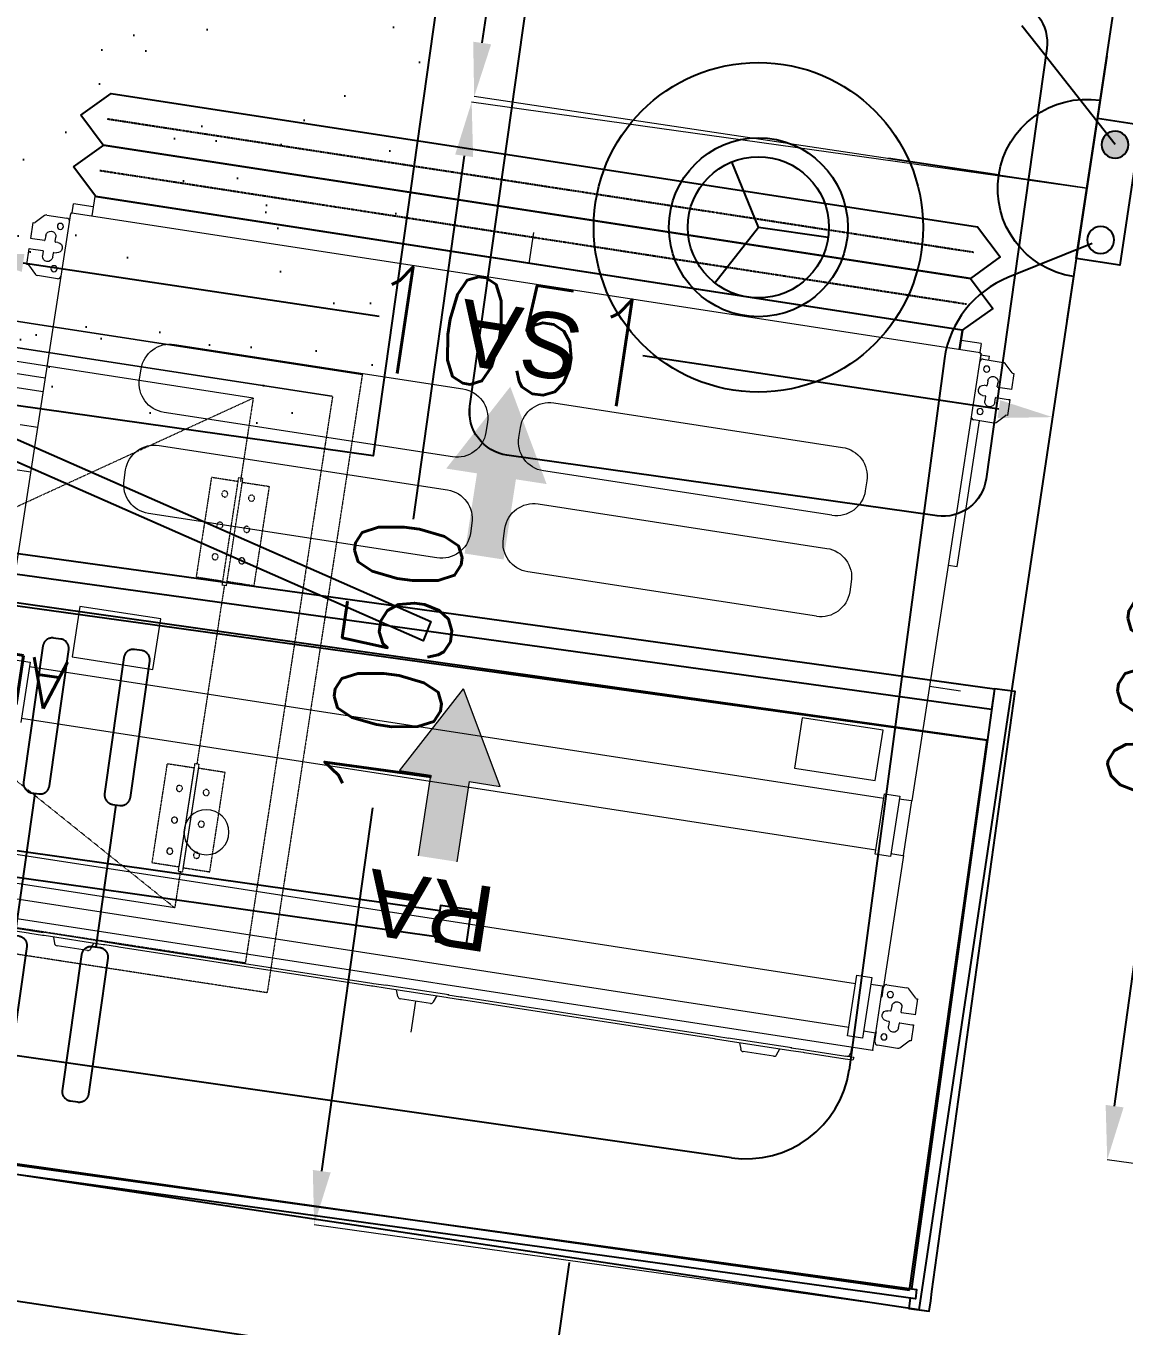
# Model space of a CAD drawing. Extents: x -678889171 to 586587, y -792238163 to 335485.
# Drawn here: x 33029 to 34082, y 48082 to 49329 of the extents above; entities that cross this region are included whole.
import ezdxf
from ezdxf.enums import TextEntityAlignment as Align
from ezdxf.xclip import XClip

# ---------------------------------------------------------------- set-up
doc = ezdxf.new("R2010")
doc.units = 0
doc.header["$MEASUREMENT"] = 0
doc.header["$XCLIPFRAME"] = 2
doc.set_wipeout_variables(frame=1)
doc.linetypes.add('HIDDEN', pattern=[0.375, 0.25, -0.125])
doc.layers.get('0').update_dxf_attribs({"color": 8})
doc.layers.get('Defpoints').update_dxf_attribs({"color": 252})
for name, color, linetype in [('1', 8, 'Continuous'), ('9TH-FURN$0$XR-A-TYP-1-2-3-4-5-6-7-8-9-10$0$I-EQPM', 252, 'Continuous'), ('9TH-FURN$0$XR-A-TYP-1-2-3-4-5-6-7-8-9-10$0$I-FURN', 252, 'Continuous'), ('9TH-FURN$0$XR-A-TYP-1-2-3-4-5-6-7-8-9-10$0$TYPICAL TYPES$0$I-FURN', 252, 'Continuous'), ('9TH-FURN$0$XR-A-TYP-1-2-3-4-5-6-7-8-9-10$0$TYPICAL TYPES$0$I-WIPEOUT', 252, 'Continuous'), ('9TH-FURN$0$XR-A-TYP-1-2-3-4-5-6-7-8-9-10$0$TYPICAL TYPES$0$XREF_3BR$0$I-FURN-FLOR', 252, 'Continuous'), ('9TH-FURN$0$XR-A-TYP-1-2-3-4-5-6-7-8-9-10$0$TYPICAL TYPES$0$XREF_3BR$0$I-FURN-PATT', 252, 'Continuous'), ('9TH-FURN$0$XR-A-TYP-1-2-3-4-5-6-7-8-9-10$0$XREF_1BR$0$I-FURN', 252, 'Continuous'), ('AC-DUCT-FLEX', 50, 'Continuous'), ('E-POW-BLOCK', 4, 'Continuous'), ('HR_LIGHT', 1, 'Continuous'), ('loop line emped', 1, 'Continuous'), ('XR-A-5TH floor-Ceiling$0$A-SITE-PATT', 12, 'Continuous'), ('XR-A-9TH-FLOOR$0$A-WALL', 252, 'Continuous'), ('XR-A-TYP30$0$XR-A-TYP-1-2-3-4-5-6-7-8-9$0$A-EQPM', 252, 'Continuous'), ('XR-A-TYP31$0$XR-A-TYP-1-2-3-4-5-6-7-8-9$0$A-WALL', 252, 'Continuous'), ('XR-A-TYP31$0$XR-A-TYP31$0$XR-A-TYP-1-2-3-4-5-6-7-8-9$0$TYPICAL TYPES$0$I-FURN', 252, 'Continuous')]:
    doc.layers.add(name, color=color, linetype=linetype)
for name, color, linetype, lineweight in [('14- SAD FLEX', 30, 'Continuous', 0), ('2-MH TEXT', 2, 'Continuous', 0), ('Air Outlets', 8, 'Continuous', 0), ('LATS_EQ_IDU', 7, 'Continuous', 0)]:
    doc.layers.add(name, color=color, linetype=linetype, lineweight=lineweight)
doc.styles.add('LG-TEXT', font='arial.ttf')
doc.styles.add('ROMANS', font='romans.shx')
doc.styles.add('Work$0$E-M.MODUL', font='romans.shx', dxfattribs={"width": 0.8})
doc.dimstyles.new('Work$0$S-DIM', dxfattribs={"dimscale": 500, "dimtxt": 0.2065, "dimasz": 0.104, "dimexe": 0, "dimexo": 0, "dimgap": 0, "dimtad": 0, "dimdec": 0, "dimzin": 0, "dimdsep": 46, "dimtxsty": 'Work$0$E-M.MODUL', "dimcen": 0.25, "dimclrd": 5, "dimclre": 5, "dimclrt": 1, "dimadec": 0, "dimazin": 0, "dimtfac": 1, "dimtdec": 0, "dimtofl": 0, "dimtmove": 0, "dimatfit": 3, "dimfxl": 1, "dimtolj": 1, "dimtzin": 0, "dimlwe": 13, "dimarcsym": 0})

# ---------------------------------------------------------------- blocks, each defined once
blk = doc.blocks.new('SO1')
at = {"layer": 'E-POW-BLOCK'}
h = blk.add_hatch(color=3, dxfattribs=at)
h.dxf.hatch_style = 1
edge = h.paths.add_edge_path()
edge.add_arc((-0.1064, -0.0481), 0.0303, 0, 360)
at = {"layer": 'E-POW-BLOCK', "color": 3}
for p, q in [((0, 0.2), (0, 0.45)), ((-0.3, 0), (0.3, 0))]:
    blk.add_line(p, q, dxfattribs=at)
blk.add_lwpolyline([(0.1593, 0), (-0.1593, 0), (-0.1593, -0.0988), (0.1593, -0.0988)], close=True, dxfattribs=at)
for centre in [(-0.1064, -0.0481), (0.1096, -0.0481)]:
    blk.add_circle(centre, 0.0303, dxfattribs=at)
blk.add_arc((0, 0), 0.2, 0, 180, dxfattribs=at)
blk = doc.blocks.new('*U2788')
at = {"layer": '14- SAD FLEX', "color": 0, "linetype": 'HIDDEN', "ltscale": 0.1}
for p, q in [((0, 0), (0, 600.1)), ((0, 600.1), (600.1, 600.1)), ((600.1, 600.1), (600.1, 0)), ((25, 25), (25, 575.1)), ((25, 575.1), (575.1, 575.1)), ((575.1, 575.1), (575.1, 25)), ((100, 497.9), (100, 533)), ((100, 533), (500, 302.2)), ((98, 493.8), (72, 493.8)), ((72, 493.8), (72, 397.4)), ((98, 393.3), (98, 497.9)), ((102.1, 497.9), (98, 497.9)), ((98, 397.4), (98, 493.8)), ((102.1, 393.3), (102.1, 497.9)), ((102.1, 397.4), (102.1, 493.8)), ((102.1, 493.8), (128, 493.8)), ((128, 493.8), (128, 397.4)), ((461.7, 477.4), (461.7, 442.9)), ((461.7, 477.4), (478.9, 477.4)), ((452.7, 468.8), (461.7, 468.8)), ((452.7, 468.8), (452.7, 451.5)), ((478.9, 468.8), (556.5, 468.8)), ((452.7, 451.5), (461.7, 451.5)), ((478.9, 451.5), (556.5, 451.5)), ((430.5, 446.5), (430.5, 439.8)), ((447.7, 446.5), (430.5, 446.5)), ((447.7, 439.8), (430.5, 439.8)), ((447.7, 446.5), (447.7, 439.8)), ((478.9, 442.9), (461.7, 442.9)), ((72, 397.4), (98, 397.4)), ((102.1, 393.3), (98, 393.3)), ((100, 220.4), (100, 393.3)), ((128, 397.4), (102.1, 397.4)), ((500, 302.2), (100, 38.4)), ((72, 119.8), (72, 216.3)), ((72, 216.3), (98, 216.3)), ((98, 220.4), (98, 115.8)), ((102.1, 220.4), (102.1, 115.8)), ((128, 216.3), (102.1, 216.3)), ((128, 119.8), (128, 216.3)), ((452.7, 152.1), (461.6, 152.1)), ((452.7, 152.1), (452.7, 134.8)), ((461.6, 160.7), (461.6, 126.3)), ((461.6, 160.7), (478.9, 160.7)), ((478.9, 160.7), (478.9, 126.3)), ((478.9, 152.1), (556.4, 152.1)), ((556.4, 152.1), (556.4, 134.8)), ((430.4, 129.8), (430.4, 123.2)), ((447.7, 129.8), (430.4, 129.8)), ((447.7, 129.8), (447.7, 123.2)), ((452.7, 134.8), (461.6, 134.8)), ((478.9, 126.3), (461.6, 126.3)), ((478.9, 134.8), (556.4, 134.8)), ((98, 119.8), (72, 119.8)), ((100, 38.4), (100, 119.8)), ((102.1, 119.8), (128, 119.8)), ((447.7, 123.2), (430.4, 123.2)), ((575, 25), (25, 25)), ((575.1, 25), (25, 25)), ((600, 0), (0, 0)), ((600.1, 0), (0, 0))]:
    blk.add_line(p, q, dxfattribs=at)
at = {"layer": '14- SAD FLEX', "color": 0}
for p, q in [((100, 533), (500.1, 533)), ((500.1, 533), (500.1, 468.8)), ((478.9, 477.4), (478.9, 442.9)), ((556.5, 468.8), (556.5, 451.5)), ((500.1, 451.5), (500, 152.1)), ((98, 220.4), (102.1, 220.4)), ((500, 134.8), (500, 38.4)), ((102.1, 115.8), (98, 115.8)), ((100, 38.4), (500, 38.4))]:
    blk.add_line(p, q, dxfattribs=at)
at = {"layer": '14- SAD FLEX', "color": 0, "linetype": 'HIDDEN', "ltscale": 0.1, "extrusion": (-1.424e-13, -1.03492e-17, -1)}
for centre in [(87, 480.1), (87, 449.9), (87, 419.2), (87, 163.8), (87, 133.5)]:
    blk.add_ellipse(centre, major_axis=(-0.07, 2.91), ratio=0.999999, start_param=-1.547113, end_param=4.736072, dxfattribs=at)
at = {"layer": '14- SAD FLEX', "color": 0, "extrusion": (-1.424e-13, -1.15929e-17, -1)}
for centre in [(113, 480.1), (113, 449.9)]:
    blk.add_ellipse(centre, major_axis=(-0.1, 2.91), ratio=0.999999, start_param=-1.537705593972815, end_param=4.745479713206769, dxfattribs=at)
at = {"layer": '14- SAD FLEX', "color": 0, "linetype": 'HIDDEN', "ltscale": 0.1, "extrusion": (-1.424e-13, -7.24316e-19, -1)}
blk.add_ellipse((452.7, 446.5), major_axis=(0, 22.3), ratio=0.999999, start_param=4.712047, end_param=6.282844, dxfattribs=at)
at = {"layer": '14- SAD FLEX', "color": 0, "linetype": 'HIDDEN', "ltscale": 0.1, "extrusion": (-1.424e-13, 4.4163e-18, -1)}
blk.add_ellipse((545.8, 460.1), major_axis=(0.29, 5.15), ratio=0.999999, start_param=4.656950285228202, end_param=10.94013559240779, dxfattribs=at)
at = {"layer": '14- SAD FLEX', "color": 0, "linetype": 'HIDDEN', "ltscale": 0.1, "extrusion": (-1.424e-13, -2.73922e-18, -1)}
blk.add_ellipse((452.7, 446.5), major_axis=(-0.04, 5), ratio=0.999999, start_param=-1.562211, end_param=0.008586, dxfattribs=at)
at = {"layer": '14- SAD FLEX', "color": 0, "linetype": 'HIDDEN', "ltscale": 0.1, "extrusion": (-1.424e-13, -1.15929e-17, -1)}
for centre in [(113, 419.2), (113, 194.4), (113, 163.8), (113, 133.5)]:
    blk.add_ellipse(centre, major_axis=(-0.1, 2.91), ratio=0.999999, start_param=-1.537705593972815, end_param=4.745479713206769, dxfattribs=at)
at = {"layer": '14- SAD FLEX', "color": 0, "extrusion": (-1.424e-13, -1.03492e-17, -1)}
blk.add_ellipse((87, 194.4), major_axis=(-0.07, 2.91), ratio=0.999999, start_param=-1.547113, end_param=4.736072, dxfattribs=at)
at = {"layer": '14- SAD FLEX', "color": 0, "linetype": 'HIDDEN', "ltscale": 0.1, "extrusion": (-1.424e-13, -7.31176e-19, -1)}
blk.add_ellipse((452.7, 129.8), major_axis=(0, 22.3), ratio=0.999999, start_param=4.712047, end_param=6.282844, dxfattribs=at)
at = {"layer": '14- SAD FLEX', "color": 0, "linetype": 'HIDDEN', "ltscale": 0.1, "extrusion": (-1.424e-13, 3.32278e-18, -1)}
blk.add_ellipse((545.7, 143.5), major_axis=(0.29, 5.15), ratio=0.999999, start_param=4.656950285228202, end_param=10.94013559240779, dxfattribs=at)
at = {"layer": '14- SAD FLEX', "color": 0, "linetype": 'HIDDEN', "ltscale": 0.1, "extrusion": (-1.424e-13, 7.73502e-18, -1)}
blk.add_ellipse((452.7, 129.8), major_axis=(0.09, 5), ratio=0.999999, start_param=4.694216, end_param=6.265012, dxfattribs=at)
at = {"layer": '2-MH TEXT', "color": 0, "ltscale": 0.02, "style": 'ROMANS'}
blk.add_text('AD', height=47.4, dxfattribs=at).set_placement((235.4, 316))
blk = doc.blocks.new('*U2786')
at = {"color": 0, "linetype": 'HIDDEN', "ltscale": 0.25}
for p, q in [((-9.6, -516.4), (-9.5, -1357.5)), ((40.6, -517), (40.5, -1358.1))]:
    blk.add_line(p, q, dxfattribs=at)
at = {"color": 0, "linetype": 'Continuous'}
for points in [[(-9.6, -1383.3), (15.4, -1357.5), (15.5, -516.4), (-9.6, -490.6), (-34.6, -516.5), (-34.5, -1357.5), (-9.6, -1383.3)], [(40.4, -1383.9), (65.4, -1358), (65.4, -517), (40.4, -491.2), (15.5, -516.4), (15.4, -1358.1), (40.4, -1383.9)]]:
    blk.add_lwpolyline(points, dxfattribs=at)
blk = doc.blocks.new('LATS_IDU_MIDDLE_STATIC_M1')
at = {"layer": 'LATS_EQ_IDU', "ltscale": 0.5, "true_color": 0x636466}
for points in [[(-19.2, 220), (18.6, 220), (18.6, 142.2), (48.4, 142.2), (-0.3, 55.2), (-49.1, 142.2), (-19.2, 142.2)], [(18.5, -73.3), (-19.3, -73.3), (-19.3, -151.1), (-49.1, -151.1), (-0.4, -238.1), (48.4, -151.1), (18.5, -151.1)]]:
    blk.add_hatch(color=251, dxfattribs=at).paths.add_polyline_path(points)
at = {"layer": 'LATS_EQ_IDU', "color": 251, "true_color": 0x636466}
for p, q in [((-0.3, 358.1), (-0.3, 388.1)), ((-424, 347.4), (-423.5, 350.3)), ((-423.5, 350.3), (-416.2, 350.3)), ((-416.2, 350.3), (-376.8, 350.3)), ((-376.8, 350.3), (-375.6, 350.3)), ((-375.6, 350.3), (-363.3, 350.3)), ((-363.3, 350.3), (-361.6, 350.3)), ((-361.6, 350.3), (-304.4, 350.3)), ((-350.5, 356.2), (-352.6, 350.3)), ((-347.7, 358.1), (-318.3, 358.1)), ((-313.4, 350.3), (-315.6, 356.2)), ((-304.4, 350.3), (-302.7, 350.3)), ((-302.7, 350.3), (-290.4, 350.3)), ((-290.4, 350.3), (-289.2, 350.3)), ((-289.2, 350.3), (-43.8, 350.3)), ((-43.8, 350.3), (-42.6, 350.3)), ((-42.6, 350.3), (-30.4, 350.3)), ((-30.4, 350.3), (-28.7, 350.3)), ((-28.7, 350.3), (28.6, 350.3)), ((-17.5, 356.2), (-19.6, 350.3)), ((-14.7, 358.1), (14.6, 358.1)), ((19.6, 350.3), (17.4, 356.2)), ((28.6, 350.3), (30.3, 350.3)), ((30.3, 350.3), (42.5, 350.3)), ((42.5, 350.3), (43.7, 350.3)), ((43.7, 350.3), (289.1, 350.3)), ((289.1, 350.3), (290.3, 350.3)), ((290.3, 350.3), (302.6, 350.3)), ((302.6, 350.3), (304.3, 350.3)), ((304.3, 350.3), (361.5, 350.3)), ((315.5, 356.2), (313.3, 350.3)), ((318.2, 358.1), (347.6, 358.1)), ((352.5, 350.3), (350.4, 356.2)), ((361.5, 350.3), (363.2, 350.3)), ((363.2, 350.3), (375.5, 350.3)), ((375.5, 350.3), (376.7, 350.3)), ((376.7, 350.3), (416.1, 350.3)), ((-441, 338.3), (-440.9, 338.3)), ((-441, 337.6), (-441, 338.3)), ((-441, 337.4), (-441, 337.6)), ((-441, 337.4), (-441, 320.9)), ((-440.9, 338.3), (440.8, 338.3)), ((-424, 347.4), (-416.2, 347.4)), ((-420.3, 344.4), (-420.5, 344.4)), ((-420.5, 338.3), (-420.5, 344.4)), ((-376.8, 347.4), (-416.2, 347.4)), ((-375.3, 347.4), (-376.8, 347.4)), ((-363.1, 347.4), (-375.3, 347.4)), ((-363.8, 347.4), (-302.2, 347.4)), ((-290.7, 347.4), (-302.9, 347.4)), ((-289.2, 347.4), (-290.7, 347.4)), ((-43.8, 347.4), (-289.2, 347.4)), ((-42.3, 347.4), (-43.8, 347.4)), ((-30.1, 347.4), (-42.3, 347.4)), ((-30.8, 347.4), (30.7, 347.4)), ((42.2, 347.4), (30, 347.4)), ((43.7, 347.4), (42.2, 347.4)), ((289.1, 347.4), (43.7, 347.4)), ((290.6, 347.4), (289.1, 347.4)), ((302.8, 347.4), (290.6, 347.4)), ((302.1, 347.4), (363.7, 347.4)), ((375.2, 347.4), (363, 347.4)), ((376.7, 347.4), (375.2, 347.4)), ((416.1, 347.4), (376.7, 347.4)), ((-466.4, 331.6), (-474.3, 323.7)), ((-464.3, 332.5), (-444.8, 332.5)), ((-441.8, 329.5), (-441.8, 320.9)), ((-429.5, 269), (-429.5, 327.8)), ((-429.5, 327.8), (-414.8, 327.8)), ((-414.8, 327.8), (-414.8, 269)), ((-476.1, 323.5), (-474.6, 323.5)), ((-476.1, 308), (-476.1, 323.5)), ((-474.6, 323.5), (-474.3, 323.7)), ((-462.3, 312.9), (-462.3, 308.5)), ((-452.5, 308.5), (-452.5, 312.9)), ((-441.8, 320.9), (-441.8, 320.2)), ((-441, 319.7), (-441.3, 319.7)), ((-441, 275.8), (-441, 320.9)), ((-429.5, 320.9), (-441, 320.9)), ((414.7, 319.5), (-414.8, 319.5)), ((-474.3, 308), (-476.1, 308)), ((-462.8, 308), (-474.3, 308)), ((-449.6, 308), (-452, 308)), ((-476.1, 298.2), (-474.3, 298.2)), ((-476.1, 282.7), (-476.1, 298.2)), ((-474.3, 298.2), (-462.8, 298.2)), ((-462.3, 297.7), (-462.3, 293.3)), ((-452.5, 293.3), (-452.5, 297.7)), ((-452, 298.2), (-449.6, 298.2)), ((-474.6, 282.7), (-476.1, 282.7)), ((-474.3, 282.4), (-474.6, 282.7)), ((-474.3, 282.4), (-466.4, 274.5)), ((-441.8, 276.6), (-441.8, 285.9)), ((-441.8, 275.8), (-441, 275.8)), ((-441.8, 148.8), (-441.8, 275.8)), ((-441, 286.4), (-441.3, 286.4)), ((-441, 275.8), (-429.5, 275.8)), ((414.7, 277.3), (-414.8, 277.3)), ((-444.8, 273.7), (-464.3, 273.7)), ((-414.8, 269), (-429.5, 269)), ((-429.5, 93), (-429.5, 151.8)), ((-429.5, 151.8), (-414.8, 151.8)), ((-414.8, 151.8), (-414.8, 93)), ((414.7, 93), (414.7, 151.8)), ((-441, 148.8), (-441.8, 148.8)), ((-441.6, 148.8), (-441.6, 95.9)), ((-429.5, 148.8), (-441, 148.8)), ((414.7, 147.4), (-414.8, 147.4)), ((-441.8, 95.9), (-441, 95.9)), ((-441.8, -338), (-441.8, 95.9)), ((-441, 95.9), (-429.5, 95.9)), ((-414.8, 93), (-429.5, 93)), ((414.7, 97.3), (-414.8, 97.3)), ((429.4, 93), (414.7, 93)), ((441.7, 95.9), (441.7, -338)), ((-325.6, 82), (-404, 82)), ((-404, 82), (-404, 33)), ((-325.6, 33), (-325.6, 82)), ((375.6, 82), (297.2, 82)), ((297.2, 82), (297.2, 33)), ((375.6, 33), (375.6, 82)), ((-404, 33), (-325.6, 33)), ((297.2, 33), (375.6, 33)), ((-441.8, -15.5), (-471.8, -15.5)), ((-324.2, -65.2), (-44.1, -65.2)), ((44.1, -65.2), (324.1, -65.2)), ((-352.3, -103), (-352.3, -93.2)), ((-16.1, -93.2), (-16.1, -103)), ((16, -103), (16, -93.2)), ((352.2, -93.2), (352.2, -103)), ((458.8, -87.4), (441.7, -87.4)), ((-450.5, -133), (-450.5, -274.3)), ((-441.8, -133), (-450.5, -133)), ((-44.1, -131.1), (-324.2, -131.1)), ((324.1, -131.1), (44.1, -131.1)), ((458.8, -130.7), (441.7, -130.7)), ((-324.2, -163.2), (-44.1, -163.2)), ((44.1, -163.2), (324.1, -163.2)), ((441.7, -165.1), (491.7, -165.1)), ((441.9, -178.2), (471, -178.2)), ((-352.3, -201), (-352.3, -191.2)), ((-16.1, -191.2), (-16.1, -201)), ((16, -201), (16, -191.2)), ((352.2, -191.2), (352.2, -201)), ((-44.1, -229.1), (-324.2, -229.1)), ((324.1, -229.1), (44.1, -229.1)), ((-476.1, -283.4), (-474.6, -283.4)), ((-476.1, -298.8), (-476.1, -283.4)), ((-474.6, -283.4), (-474.3, -283.1)), ((-466.4, -275.2), (-474.3, -283.1)), ((-464.3, -274.3), (-444.8, -274.3)), ((444.7, -274.3), (464.2, -274.3)), ((474.2, -283.1), (466.3, -275.2)), ((474.2, -283.1), (474.5, -283.4)), ((474.5, -283.4), (476, -283.4)), ((476, -283.4), (476, -298.8)), ((-474.3, -298.8), (-476.1, -298.8)), ((-462.8, -298.8), (-474.3, -298.8)), ((-462.3, -293.9), (-462.3, -298.4)), ((-452.5, -298.4), (-452.5, -293.9)), ((-449.6, -298.8), (-452, -298.8)), ((451.9, -298.8), (449.5, -298.8)), ((452.4, -293.9), (452.4, -298.4)), ((462.2, -298.4), (462.2, -293.9)), ((474.2, -298.8), (462.7, -298.8)), ((476, -298.8), (474.2, -298.8)), ((-476.1, -308.6), (-474.3, -308.6)), ((-476.1, -324.1), (-476.1, -308.6)), ((-474.3, -308.6), (-462.8, -308.6)), ((-462.3, -309.1), (-462.3, -313.5)), ((-452.5, -313.5), (-452.5, -309.1)), ((-452, -308.6), (-449.6, -308.6)), ((449.5, -308.6), (451.9, -308.6)), ((452.4, -309.1), (452.4, -313.5)), ((462.2, -313.5), (462.2, -309.1)), ((462.7, -308.6), (474.2, -308.6)), ((474.2, -308.6), (476, -308.6)), ((476, -308.6), (476, -324.1)), ((-474.6, -324.1), (-476.1, -324.1)), ((-474.3, -324.4), (-474.6, -324.1)), ((474.5, -324.1), (474.2, -324.4)), ((476, -324.1), (474.5, -324.1)), ((-474.3, -324.4), (-466.4, -332.3)), ((-444.8, -333.1), (-464.3, -333.1)), ((-450.5, -333.1), (-450.5, -336.9)), ((-442, -338.2), (-442, -331.3)), ((464.2, -333.1), (444.7, -333.1)), ((466.3, -332.3), (474.2, -324.4)), ((-442, -336.9), (-450.5, -336.9)), ((-441, -338.2), (-442, -338.2)), ((-441, -338), (-441.8, -338)), ((-441, -338.2), (-441, -338)), ((-441, -338), (-440.9, -338)), ((-441, -338.2), (-440.9, -338.2)), ((-441, -339), (-441, -338.2)), ((-440.9, -339), (-441, -339)), ((-440.9, -338.2), (-440.9, -338)), ((-440.9, -339), (-440.9, -338.2)), ((440.8, -339), (-440.9, -339)), ((-440.7, -347.7), (-440.7, -339)), ((-440.7, -347.7), (-421.4, -347.7)), ((-421.4, -357.8), (-421.4, -339)), ((-420.3, -357.6), (-420.3, -339)), ((421.3, -347.7), (440.4, -347.7)), ((421.4, -357.8), (421.4, -339)), ((440.4, -339), (440.4, -347.7)), ((441, -339), (440.8, -339)), ((441.7, -338), (441, -338)), ((441, -338), (441, -338.2)), ((441, -338.2), (441, -339)), ((-420.5, -357.8), (-421.4, -357.8)), ((-419.7, -357.8), (-420.5, -357.8)), ((419.6, -357.6), (-420.3, -357.6)), ((-419.7, -357.6), (-419.7, -357.8)), ((-0.3, -357.6), (-0.3, -387.6)), ((419.6, -357.8), (419.6, -357.6)), ((420.4, -357.8), (419.6, -357.8)), ((421.4, -357.8), (420.4, -357.8))]:
    blk.add_line(p, q, dxfattribs=at)
at = {"layer": 'LATS_EQ_IDU', "color": 251, "ltscale": 0.5, "true_color": 0x636466}
for p, q in [((-19.2, 142.2), (-19.2, 220)), ((-19.2, 142.2), (-19.2, 220)), ((18.6, 142.2), (18.6, 220)), ((18.6, 142.2), (18.6, 220)), ((-19.2, 142.2), (-49.1, 142.2)), ((-19.2, 142.2), (-49.1, 142.2)), ((-49.1, 142.2), (-0.3, 55.2)), ((-49.1, 142.2), (-0.3, 55.2)), ((48.4, 142.2), (-0.3, 55.2)), ((48.4, 142.2), (-0.3, 55.2)), ((18.6, 142.2), (48.4, 142.2)), ((18.6, 142.2), (48.4, 142.2))]:
    blk.add_line(p, q, dxfattribs=at)
at = {"layer": 'LATS_EQ_IDU', "color": 251, "true_color": 0x636466, "extrusion": (0, -3.15544e-30, -1)}
for centre, radius in [((449.6, 323.6), 2.94), ((449.6, 282.5), 2.94), ((-222.7, 228.6), 21.6), ((449.6, -283.2), 2.94), ((-449.5, -283.2), 2.94), ((449.6, -324.3), 2.94), ((-449.5, -324.3), 2.94)]:
    blk.add_circle(centre, radius, dxfattribs=at)
at = {"layer": 'LATS_EQ_IDU', "color": 251, "true_color": 0x636466}
for centre, radius, start, end in [((-347.7, 355.2), 2.94, 90, 160), ((-318.3, 355.2), 2.94, 20, 90), ((-14.7, 355.2), 2.94, 90, 160), ((14.6, 355.2), 2.94, 20, 90), ((318.2, 355.2), 2.94, 90, 160), ((347.6, 355.2), 2.94, 20, 90), ((-417.3, 344.4), 2.94, 90, 180), ((-464.3, 329.5), 2.94, 90, 135), ((-444.8, 329.5), 2.94, 0, 90), ((-462.8, 308.5), 0.49, 270, 0), ((-452, 308.5), 0.49, 180, 270), ((-462.8, 297.7), 0.49, 0, 90), ((-452, 297.7), 0.49, 90, 180), ((-464.3, 276.6), 2.94, 225, 270), ((-444.8, 276.6), 2.94, 270, 0), ((-464.3, -277.3), 2.94, 90, 135), ((-444.8, -277.3), 2.94, 0, 90), ((444.7, -277.3), 2.94, 90, 180), ((464.2, -277.3), 2.94, 45, 90), ((-462.8, -298.4), 0.49, 270, 0), ((-452, -298.4), 0.49, 180, 270), ((451.9, -298.4), 0.49, 270, 0), ((462.7, -298.4), 0.49, 180, 270), ((-462.8, -309.1), 0.49, 0, 90), ((-452, -309.1), 0.49, 90, 180), ((451.9, -309.1), 0.49, 0, 90), ((462.7, -309.1), 0.49, 90, 180), ((-464.3, -330.2), 2.94, 225, 270), ((-444.8, -330.2), 2.94, 270, 0), ((444.7, -330.2), 2.94, 180, 270), ((464.2, -330.2), 2.94, 270, 315)]:
    blk.add_arc(centre, radius, start, end, dxfattribs=at)
at = {"layer": 'LATS_EQ_IDU', "color": 251, "true_color": 0x636466, "extrusion": (0, -3.15544e-30, -1)}
for centre, radius, start, end in [((457.4, 312.9), 4.9, 0, 180), ((441.3, 320.2), 0.49, 270, 0), ((449.6, 303.1), 4.9, 90, 270), ((457.4, 293.3), 4.9, 180, 0), ((441.3, 285.9), 0.49, 0, 90), ((324.2, -93.2), 28.1, 0, 90), ((44.1, -93.2), 28.1, 90, 180), ((-44.1, -93.2), 28.1, 0, 90), ((-324.1, -93.2), 28.1, 90, 180), ((324.2, -103), 28.1, 270, 0), ((44.1, -103), 28.1, 180, 270), ((-44.1, -103), 28.1, 270, 0), ((-324.1, -103), 28.1, 180, 270), ((324.2, -191.2), 28.1, 0, 90), ((44.1, -191.2), 28.1, 90, 180), ((-44.1, -191.2), 28.1, 0, 90), ((-324.1, -191.2), 28.1, 90, 180), ((324.2, -201), 28.1, 270, 0), ((44.1, -201), 28.1, 180, 270), ((-44.1, -201), 28.1, 270, 0), ((-324.1, -201), 28.1, 180, 270), ((457.4, -293.9), 4.9, 0, 180), ((449.6, -303.7), 4.9, 90, 270), ((-449.5, -303.7), 4.9, 270, 90), ((-457.3, -293.9), 4.9, 0, 180), ((457.4, -313.5), 4.9, 180, 0), ((-457.3, -313.5), 4.9, 180, 0)]:
    blk.add_arc(centre, radius, start, end, dxfattribs=at)
at = {"layer": 'AC-DUCT-FLEX', "color": 251, "true_color": 0x636466, "extrusion": (-8.49824e-16, -3.701e-11, -1), "zscale": -1.000000000000003, "rotation": 269.9931127075088}
blk.add_blockref('*U2786', (937.3, -392.5, 0), dxfattribs=at)
at = {"layer": 'Air Outlets', "color": 251, "true_color": 0x636466, "extrusion": (2.55996e-11, 7.89147e-07, 1), "rotation": 4.624811842361033e-08}
blk.add_blockref('*U2788', (141.7, -228.2, -1.9), dxfattribs=at)
at = {"layer": 'LATS_EQ_IDU', "color": 251, "true_color": 0x636466, "style": 'LG-TEXT'}
for s, p in [('RA', (-0.6, 238.8)), ('SA', (-2.8, -314.8))]:
    blk.add_text(s, height=63, dxfattribs=at).set_placement(p, align=Align.CENTER)
blk = doc.blocks.new('XR-Ceiling-typ31')
at = {"layer": 'LATS_EQ_IDU', "color": 0, "extrusion": (-3.57337e-06, 5.9849e-07, 1), "rotation": 171.2448539971286}
blk.add_blockref('LATS_IDU_MIDDLE_STATIC_M1', (36256.9, 35225.6, -0.1), dxfattribs=at)
blk = doc.blocks.new('*D3034')
at = {"layer": '1', "color": 5, "lineweight": 13, "transparency": 16777216}
for p, q in [((34046.3, 49173), (33456.1, 49255.8)), ((33895.2, 48096.2), (33305, 48179))]:
    blk.add_line(p, q, dxfattribs=at)
at = {"layer": '1', "color": 5, "lineweight": -2, "transparency": 16777216}
for p, q in [((33448.9, 49204.3), (33400, 48855.7)), ((33312.3, 48230.5), (33361.2, 48579.1))]:
    blk.add_line(p, q, dxfattribs=at)
at = {"layer": '1', "color": 5, "transparency": 16777216}
for points in [[(33440.3, 49205.5), (33457.5, 49203.1), (33456.1, 49255.8)], [(33303.7, 48231.7), (33320.8, 48229.3), (33305, 48179)]]:
    blk.add_solid(points, dxfattribs=at)
at = {"layer": 'Defpoints', "color": 0, "transparency": 16777216}
for p in [(34046.3, 49173, 0), (33305, 48179), (33895.2, 48096.2, 0)]:
    blk.add_point(p, dxfattribs=at)
at = {"layer": '1', "color": 1, "transparency": 16777216, "insert": (33380.6, 48717.4), "char_height": 103.25, "attachment_point": 5, "rotation": 82.0138, "style": 'Work$0$E-M.MODUL'}
blk.add_mtext('\\A1;1050', dxfattribs=at)
blk = doc.blocks.new('*D3035')
at = {"layer": '1', "color": 5, "lineweight": 13, "transparency": 16777216}
for p, q in [((34390.9, 51475.1), (33803.2, 51563.1)), ((34046.2, 49173.1), (33458.5, 49261))]:
    blk.add_line(p, q, dxfattribs=at)
at = {"layer": '1', "color": 5, "lineweight": -2, "transparency": 16777216}
for p, q in [((33795.5, 51511.7), (33652.4, 50556)), ((33466.2, 49312.5), (33609.3, 50268.1))]:
    blk.add_line(p, q, dxfattribs=at)
at = {"layer": '1', "color": 5, "transparency": 16777216}
for points in [[(33786.9, 51512.9), (33804.1, 51510.4), (33803.2, 51563.1)], [(33457.6, 49313.7), (33474.8, 49311.2), (33458.5, 49261)]]:
    blk.add_solid(points, dxfattribs=at)
at = {"layer": 'Defpoints', "color": 0, "transparency": 16777216}
for p in [(33803.2, 51563.1), (34390.9, 51475.1, 0), (34046.2, 49173.1)]:
    blk.add_point(p, dxfattribs=at)
at = {"layer": '1', "color": 1, "transparency": 16777216, "insert": (33630.9, 50412.1), "char_height": 103.25, "attachment_point": 5, "rotation": 81.4848, "style": 'Work$0$E-M.MODUL'}
blk.add_mtext('\\A1;2200', dxfattribs=at)
blk = doc.blocks.new('*D3044')
at = {"layer": '1', "color": 5, "lineweight": 13, "transparency": 16777216}
for p, q in [((32927.6, 48797.3), (32974.3, 49109.2)), ((33966.6, 48641.7), (34013.3, 48953.7))]:
    blk.add_line(p, q, dxfattribs=at)
at = {"layer": '1', "color": 5, "lineweight": -2, "transparency": 16777216}
for p, q in [((33025.7, 49101.5), (33367.4, 49050.4)), ((33961.9, 48961.4), (33620.3, 49012.5))]:
    blk.add_line(p, q, dxfattribs=at)
at = {"layer": '1', "color": 5, "transparency": 16777216}
for points in [[(33027, 49110.1), (33024.5, 49093), (32974.3, 49109.2)], [(33963.2, 48969.9), (33960.6, 48952.8), (34013.3, 48953.7)]]:
    blk.add_solid(points, dxfattribs=at)
at = {"layer": 'Defpoints', "color": 0, "transparency": 16777216}
for p in [(34013.3, 48953.7), (32927.6, 48797.3, -2), (33966.6, 48641.7, 0)]:
    blk.add_point(p, dxfattribs=at)
at = {"layer": '1', "color": 1, "transparency": 16777216, "insert": (33493.8, 49031.4), "char_height": 103.25, "attachment_point": 5, "rotation": 351.4848, "style": 'Work$0$E-M.MODUL'}
blk.add_mtext('\\A1;1051', dxfattribs=at)
blk = doc.blocks.new('*D3055')
at = {"layer": '1', "color": 5, "lineweight": 13, "transparency": 16777216}
for p, q in [((34296.3, 49118.3), (34189.1, 49133.1)), ((34173.1, 48226.6), (34065.9, 48241.4))]:
    blk.add_line(p, q, dxfattribs=at)
at = {"layer": '1', "color": 5, "lineweight": -2, "transparency": 16777216}
for p, q in [((34182, 49081.6), (34142, 48792.5)), ((34073, 48292.9), (34112.9, 48582.1))]:
    blk.add_line(p, q, dxfattribs=at)
at = {"layer": '1', "color": 5, "transparency": 16777216}
for points in [[(34173.4, 49082.8), (34190.5, 49080.4), (34189.1, 49133.1)], [(34064.4, 48294.1), (34081.6, 48291.7), (34065.9, 48241.4)]]:
    blk.add_solid(points, dxfattribs=at)
at = {"layer": 'Defpoints', "color": 0, "transparency": 16777216}
for p in [(34296.3, 49118.3, 0), (34065.9, 48241.4), (34173.1, 48226.6, 0)]:
    blk.add_point(p, dxfattribs=at)
at = {"layer": '1', "color": 1, "transparency": 16777216, "insert": (34127.5, 48687.3), "char_height": 103.25, "attachment_point": 5, "rotation": 82.1325, "style": 'Work$0$E-M.MODUL'}
blk.add_mtext('\\A1;900', dxfattribs=at)
blk = doc.blocks.new('*U294')
at = {"layer": '9TH-FURN$0$XR-A-TYP-1-2-3-4-5-6-7-8-9-10$0$XREF_1BR$0$I-FURN'}
for points in [[(-77.2, 5), (-1391.5, 5), (-1391.5, 30), (-77.2, 30)], [(-47.2, 0), (-77.2, 0), (-77.2, 35), (-47.2, 35)]]:
    blk.add_lwpolyline(points, close=True, dxfattribs=at)
blk = doc.blocks.new('9TH-FURN$0$XR-A-TYP-1-2-3-4-5-6-7-8-9-10$0$XREF_1BR$0$A$C0C3539C5')
at = {"layer": '9TH-FURN$0$XR-A-TYP-1-2-3-4-5-6-7-8-9-10$0$XREF_1BR$0$I-FURN', "ltscale": 0.5}
for p, q in [((-0.0688, -0.8293), (0.0688, -0.8293)), ((-0.0688, -0.9078), (0.0688, -0.9078))]:
    blk.add_line(p, q, dxfattribs=at)
for points in [[(-0.2098, -0.8418, -0.414214), (-0.2188, -0.8328), (-0.2188, -0.8258, -0.414214), (-0.2098, -0.8168), (-0.0778, -0.8168, -0.414214), (-0.0688, -0.8258), (-0.0688, -0.8328, -0.414214), (-0.0778, -0.8418)], [(0.2098, -0.8418, 0.414214), (0.2188, -0.8328), (0.2188, -0.8258, 0.414214), (0.2098, -0.8168), (0.0778, -0.8168, 0.414214), (0.0688, -0.8258), (0.0688, -0.8328, 0.414214), (0.0778, -0.8418)], [(-0.2098, -0.9203, -0.414214), (-0.2188, -0.9113), (-0.2188, -0.9043, -0.414214), (-0.2098, -0.8953), (-0.0778, -0.8953, -0.414214), (-0.0688, -0.9043), (-0.0688, -0.9113, -0.414214), (-0.0778, -0.9203)], [(0.2098, -0.9203, 0.414214), (0.2188, -0.9113), (0.2188, -0.9043, 0.414214), (0.2098, -0.8953), (0.0778, -0.8953, 0.414214), (0.0688, -0.9043), (0.0688, -0.9113, 0.414214), (0.0778, -0.9203)]]:
    blk.add_lwpolyline(points, format="xyb", close=True, dxfattribs=at)
blk = doc.blocks.new('9TH-FURN$0$XR-A-TYP-1-2-3-4-5-6-7-8-9-10$0$XREF_1BR$0$A$Cdd8648a7')
blk.add_line((0, 0), (33.9, -58.6))
at = {"flags": 128}
blk.add_lwpolyline([(33.9, 58.6), (0, 0), (-67.7, 0)], dxfattribs=at)
for radius in [158, 85.8, 67.7]:
    blk.add_circle((0, 0), radius)
blk = doc.blocks.new('XR-A-TYP31')
at = {"layer": 'XR-A-TYP31$0$XR-A-TYP-1-2-3-4-5-6-7-8-9$0$A-WALL'}
for p, q in [((37220.4, 38147.7), (36685.6, 34575.6, 0)), ((36685.6, 34575.6, 0), (34004.4, 34976.9, 0)), ((36667.9, 34456.9, 0), (33868, 34876, 0))]:
    blk.add_line(p, q, dxfattribs=at)
at = {"layer": 'XR-A-TYP31$0$XR-A-TYP31$0$XR-A-TYP-1-2-3-4-5-6-7-8-9$0$TYPICAL TYPES$0$I-FURN'}
blk.add_line((36349.9, 34620.7), (35940.1, 31701.9), dxfattribs=at)
blk = doc.blocks.new('XR-A-TYP30')
at = {"layer": 'XR-A-TYP30$0$XR-A-TYP-1-2-3-4-5-6-7-8-9$0$A-EQPM', "extrusion": (-2.70769e-08, 5.08975e-09, 1), "elevation": 0}
blk.add_lwpolyline([(36946.8, 34587.1), (36837.7, 33852.3), (37318.4, 33780.9), (37427.1, 34513.7)], close=True, dxfattribs=at)

msp = doc.modelspace()

# ---------------------------------------------------------------- hatches: boundary and pattern name
at = {"layer": '9TH-FURN$0$XR-A-TYP-1-2-3-4-5-6-7-8-9-10$0$TYPICAL TYPES$0$XREF_3BR$0$I-FURN-PATT'}
h = msp.add_hatch(dxfattribs=at)
h.set_pattern_fill('AR-SAND', color=256, scale=3, angle=-10.7887)
h.set_pattern_definition([(26.7113, (33790.14, 36253.94), (22.7685, 145.1272), [0, -115.824, 0, -129.54, 0, -123.825]), (356.7113, (33790.14, 36253.94), (172.7276, 186.0027), [0, -62.484, 0, -104.394, 0, -40.005]), (316.7113, (33698.07, 36271.49), (233.184, -43.9958), [0, -38.1, 0, -137.16, 0, -179.07]), (306.7113, (33698.07, 36271.49), (237.537, 22.818), [0, -19.05, 0, -89.916, 0, -102.87])])
edge = h.paths.add_edge_path(flags=16)
edge.add_arc((32388.5, 51379.9), 50, 81.982, 171.982, ccw=False)
edge.add_line((32395.5, 51429.4), (33527.1, 51270))
edge.add_line((33527.1, 51270), (33359.7, 50081.7))
edge.add_line((33359.7, 50081.7), (32228.1, 50241.1))
edge.add_arc((32235.1, 50290.6), 50, 171.982, 261.982, ccw=False)
edge.add_line((32185.6, 50297.6), (32339, 51386.9))
h.paths.add_polyline_path([(32106.9, 52021.9), (33765.8, 51788.2), (33361.3, 48916.6), (31702.4, 49150.2)])

# ---------------------------------------------------------------- linework, layer by layer
at = {"layer": '9TH-FURN$0$XR-A-TYP-1-2-3-4-5-6-7-8-9-10$0$TYPICAL TYPES$0$I-FURN'}
msp.add_line((33950.7, 48643.7, 0), (32000.9, 48913.7, 0), dxfattribs=at)
at = {"layer": '9TH-FURN$0$XR-A-TYP-1-2-3-4-5-6-7-8-9-10$0$TYPICAL TYPES$0$I-FURN', "elevation": 0}
for points in [[(32767.1, 49021.7), (32774.5, 49040.3), (33417, 48757.6), (33409.6, 48739)], [(32007.9, 48963.2), (33957.8, 48693), (33955, 48673.2), (32005.1, 48943.4)], [(33876.8, 48108.9), (33875.4, 48099), (33895.2, 48096.2), (33896.5, 48106.1), (33896.5, 48106.1), (33897.6, 48115.1), (33897.6, 48115.1), (33977.5, 48690.4), (33957.7, 48693.2), (33878.1, 48117.8), (33883, 48117.1), (33881.8, 48108.2)], [(31921.5, 48388.1), (33883, 48117.1), (33881.8, 48108.2), (31920.2, 48379.2)]]:
    msp.add_lwpolyline(points, close=True, dxfattribs=at)
at = {"layer": '9TH-FURN$0$XR-A-TYP-1-2-3-4-5-6-7-8-9-10$0$TYPICAL TYPES$0$XREF_3BR$0$I-FURN-FLOR', "elevation": 0}
msp.add_lwpolyline([(32106.9, 52021.9), (33765.8, 51788.2), (33361.7, 48916.5), (31702.9, 49150.2)], close=True, dxfattribs=at)

# ---------------------------------------------------------------- block references
at = {"layer": '9TH-FURN$0$XR-A-TYP-1-2-3-4-5-6-7-8-9-10$0$I-FURN', "extrusion": (3.53058e-11, -5.22533e-12, -1), "zscale": -0.9999999999999987, "rotation": 188.05382710424}
msp.add_blockref('*U294', (-33502.6, 48474.5, 0), dxfattribs=at)

# ---------------------------------------------------------------- next in the draw order: wipeouts: each hides what was drawn before it
msp.add_wipeout([(33948.9, 48890.7), (33947.9, 48887), (33946.5, 48883.4), (33944.8, 48880), (33942.7, 48876.7), (33940.4, 48873.6), (33937.8, 48870.8), (33935, 48868.2), (33931.9, 48865.9), (33928.6, 48863.9), (33925.2, 48862.2), (33921.6, 48860.8), (33917.9, 48859.7), (33914.1, 48859), (33910.3, 48858.7), (33906.4, 48858.7), (33902.6, 48859), (33490, 48917.2), (33486.2, 48917.9), (33482.5, 48918.9), (33478.9, 48920.3), (33475.5, 48922.1), (33472.2, 48924.1), (33469.1, 48926.4), (33466.3, 48929), (33463.7, 48931.9), (33461.4, 48934.9), (33459.4, 48938.2), (33457.7, 48941.6), (33456.3, 48945.2), (33455.2, 48948.9), (33454.5, 48952.7), (33454.2, 48956.6), (33454.2, 48960.4), (33454.5, 48964.2), (33512.7, 49376.8), (33513.4, 49380.6), (33514.4, 49384.3), (33515.8, 49387.9), (33517.5, 49391.3), (33519.6, 49394.6), (33521.9, 49397.7), (33524.5, 49400.5), (33527.3, 49403.1), (33530.4, 49405.4), (33533.7, 49407.4), (33537.1, 49409.2), (33540.7, 49410.5), (33544.4, 49411.6), (33548.2, 49412.3), (33552, 49412.6), (33555.9, 49412.6), (33559.7, 49412.3), (33972.3, 49354.2), (33976.1, 49353.4), (33979.8, 49352.4), (33983.4, 49351), (33986.8, 49349.3), (33990.1, 49347.2), (33993.2, 49344.9), (33996, 49342.3), (33998.6, 49339.5), (34000.9, 49336.4), (34002.9, 49333.1), (34004.6, 49329.7), (34006, 49326.1), (34007.1, 49322.4), (34007.8, 49318.6), (34008.1, 49314.8), (34008.1, 49310.9), (34007.8, 49307.1), (33949.7, 48894.5)]).translate(0, 0, 0).dxf.layer = '9TH-FURN$0$XR-A-TYP-1-2-3-4-5-6-7-8-9-10$0$TYPICAL TYPES$0$I-WIPEOUT'

# ---------------------------------------------------------------- next in the draw order: linework, layer by layer
at = {"layer": '9TH-FURN$0$XR-A-TYP-1-2-3-4-5-6-7-8-9-10$0$TYPICAL TYPES$0$I-FURN', "elevation": 0}
msp.add_lwpolyline([(34007.8, 49307.1), (33949.7, 48894.5, -0.414214), (33902.6, 48859), (33490, 48917.2, -0.414214), (33454.5, 48964.2), (33512.7, 49376.8, -0.414214), (33559.7, 49412.3), (33972.3, 49354.2, -0.414214)], format="xyb", close=True, dxfattribs=at)

# ---------------------------------------------------------------- next in the draw order: block references
at = {"layer": '9TH-FURN$0$XR-A-TYP-1-2-3-4-5-6-7-8-9-10$0$I-EQPM', "rotation": 171.9819679326867}
msp.add_blockref('9TH-FURN$0$XR-A-TYP-1-2-3-4-5-6-7-8-9-10$0$XREF_1BR$0$A$Cdd8648a7', (33731.2, 49135.7, 0), dxfattribs=at)
at = {"layer": '9TH-FURN$0$XR-A-TYP-1-2-3-4-5-6-7-8-9-10$0$I-FURN'}
ref = msp.add_blockref('9TH-FURN$0$XR-A-TYP-1-2-3-4-5-6-7-8-9-10$0$XREF_1BR$0$A$C0C3539C5', (32206.6, 48640.9, 0), dxfattribs=dict(at, xscale=1000, yscale=1000, zscale=1000, rotation=81.94617288950649))
XClip(ref).set_block_clipping_path([(-0.2852859739, -1.726543639), (0.247147446, 0.2418917651)])

# ---------------------------------------------------------------- next in the draw order: block references
at = {"layer": 'XR-A-9TH-FLOOR$0$A-WALL'}
msp.add_blockref('XR-A-TYP31', (-2800.4, 13522.1), dxfattribs=at)

# ---------------------------------------------------------------- next in the draw order: block references
msp.add_blockref('XR-A-TYP30', (-2800.4, 13522.1), dxfattribs=at)

# ---------------------------------------------------------------- next in the draw order: linework, layer by layer
at = {"layer": 'HR_LIGHT', "color": 4}
msp.add_line((34073.4, 49215, 0), (33984.1, 49329, 0), dxfattribs=at)
at = {"layer": 'loop line emped', "color": 3}
for p, q in [((34051.5, 49120.3, 0), (33971.1, 49087.8, 0)), ((33909.7, 49009.8, 0), (33818.3, 48327.7, 0)), ((33705.3, 48243.4, 0), (32953.2, 48350.6, 0))]:
    msp.add_line(p, q, dxfattribs=at)
at = {"layer": 'loop line emped', "color": 3, "extrusion": (-2.34094e-08, 3.49493e-09, 1)}
msp.add_arc((34008.6, 48995.1, 0), 100, 112.0288, 171.511, dxfattribs=at)
at = {"layer": 'loop line emped', "color": 3}
msp.add_arc((33719.4, 48342.4, 0), 100, 261.8932, 351.511, dxfattribs=at)

# ---------------------------------------------------------------- next in the draw order: block references
at = {"layer": 'E-POW-BLOCK', "extrusion": (-1.25038e-07, 6.66356e-09, 1), "xscale": -427.533691695125, "yscale": 427.5336916951252, "zscale": 427.5336916951259, "rotation": 81.42267491792332}
msp.add_blockref('SO1', (34046.3, 49173, 0), dxfattribs=at)
at = {"layer": 'XR-A-5TH floor-Ceiling$0$A-SITE-PATT', "color": 4}
msp.add_blockref('XR-Ceiling-typ31', (-2800.4, 13522), dxfattribs=at)

# ---------------------------------------------------------------- next in the draw order: dimensions: what is measured, and where the dimension line sits
at = {"layer": '1', "color": 4}
for p1, p2, distance, text, picture, middle in [((34046.2, 49173.1), (34390.9, 51475.1, 0), 594.2, '2200', '*D3035', (33630.9, 50412.1)), ((34046.3, 49173, 0), (33895.2, 48096.2, 0), -596, '1050', '*D3034', (33380.6, 48717.4))]:
    dim = msp.add_aligned_dim(p1=p1, p2=p2, distance=distance, text=text, dimstyle='Work$0$S-DIM', dxfattribs=at)
    dim.commit()
    dim.dimension.update_dxf_attribs({"geometry": picture, "text_midpoint": middle})
for p1, p2, distance, picture, middle in [((34296.3, 49118.3, 0), (34173.1, 48226.6, 0), -108.2, '*D3055', (34127.5, 48687.3)), ((32927.6, 48797.3, -2), (33966.6, 48641.7, 0), 315.4, '*D3044', (33493.8, 49031.4))]:
    dim = msp.add_aligned_dim(p1=p1, p2=p2, distance=distance, dimstyle='Work$0$S-DIM', dxfattribs=at)
    dim.commit()
    dim.dimension.update_dxf_attribs({"geometry": picture, "text_midpoint": middle})

doc.saveas('drawing.dxf')
